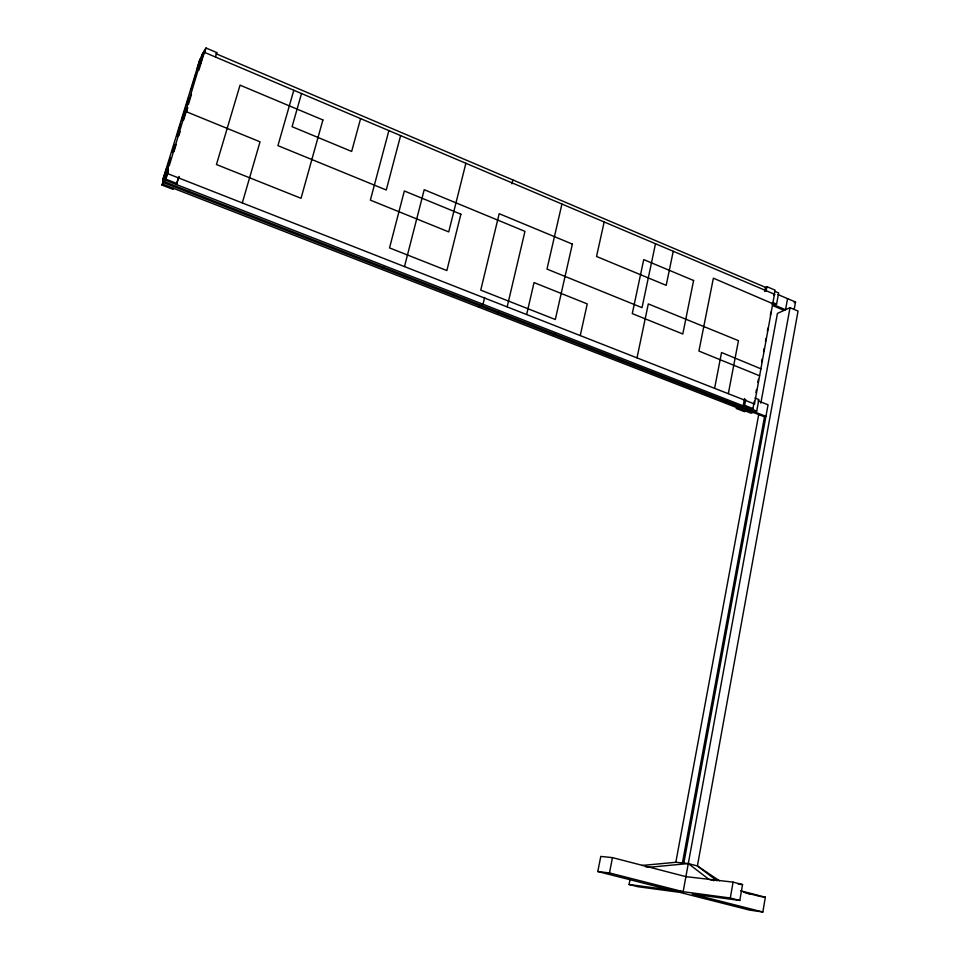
<?xml version="1.0" encoding="UTF-8"?>
<svg xmlns="http://www.w3.org/2000/svg" width="960" height="960" viewBox="0 0 960 960"><rect width="100%" height="100%" fill="white"/><g stroke="black" fill="none" stroke-linecap="round" stroke-linejoin="round"><path stroke-width="1.44" d="M630.168 878.832L629.088 884.496L637.824 886.704L679.74 892.356L749.58 910.104L762.84 912L765.348 897.192L740.676 890.808M762.84 912L692.292 894.048L739.8 900.444L742.548 884.592L733.08 882.132L685.908 876.636L612.468 857.628L600.78 856.416L597.792 871.524L670.68 890.052M739.8 900.444L730.296 898.008L733.08 882.132M717.036 880.848L697.392 865.956L798.048 311.076L790.02 307.692L683.148 891.708L609.468 872.952L597.792 871.524M794.28 308.94L795.54 302.016L777.912 294.54M641.88 865.476L675.828 862.296L758.64 414.936M760.824 403.164L777.444 313.404L790.02 307.692M682.416 862.968L764.508 416.832L765.936 416.328L164.232 181.644L168.168 168.792L166.524 171.276M683.832 863.112L768.048 404.784L758.004 400.836M787.56 298.632L785.52 309.732L771.852 303.972M751.524 409.104L752.94 408.588L754.308 401.268M755.94 392.496L756.48 389.568M757.848 382.26L758.388 379.332M761.664 361.788L762.204 358.86M763.572 351.552L764.112 348.624M765.48 341.316L766.02 338.388M767.388 331.068L767.928 328.152M770.388 314.988L770.928 312.06M774.204 294.516L775.02 290.124L766.92 286.668L765.504 287.352L216.072 53.748L216.792 52.584L206.016 48L201.816 54.996L196.992 70.716M753.444 404.46L754.488 403.992L774.468 294.228L205.116 52.632L203.4 53.364L200.22 64.548M754.596 411.9L756.708 411.132L758.868 399.54L754.992 398.016M774.456 305.076L776.58 304.092L778.656 292.944L774.864 291.336M744.564 398.592L743.196 405.852L744.612 405.324L752.94 408.588M764.724 291.54L765.504 287.352M744.612 405.324L745.704 399.468M766.092 291.072L766.92 286.668M728.34 393.54L738.456 340.656L648.312 303.912L637.032 357.732M714.624 388.164L721.548 352.524L760.908 368.808M609.468 872.952L612.468 857.628M673.248 251.268L666.192 285.348L596.532 256.476L604.164 221.964M655.488 243.744L642.036 307.668L546.984 269.088L561.924 204.036M580.272 335.46L587.244 303.912L534.036 282.576L526.668 314.436M507.192 306.792L524.952 231.348L424.212 189.708L404.508 266.52M484.62 297.468L483 304.26L481.356 305.328M511.908 183.828L512.844 179.928M465.876 163.272L448.728 231.9L370.368 200.136L388.884 130.608M400.608 135.588L386.268 189.996L277.932 145.644L293.808 90.264M360.6 118.608L351.66 151.44L292.08 126.696L301.524 93.54M242.304 202.908L260.028 141.816L186.96 111.972L185.676 111.96L185.112 113.868M178.524 177.372L176.352 184.524L179.184 176.424M215.496 56.856L216.792 52.584M163.632 180.432L162.84 179.664L200.076 58.884L197.34 68.028L198.768 67.968M173.676 188.4L173.004 189.36L161.952 185.052L170.28 157.896M172.032 152.184L174.216 145.044M176.844 136.464L180.792 123.6M181.668 120.744L185.604 107.88M186.48 105.024L188.676 97.872M191.304 89.304L196.116 73.584M167.832 167.016L162.6 184.08L751.08 413.184L753.18 412.416M173.064 149.952L174.372 145.692M182.64 118.68L183.516 115.836M197.88 68.928L202.512 53.844M167.508 169.788L163.572 182.628L764.508 416.832M169.392 165.228L203.556 52.104M204.252 50.928L200.496 63.216L198.756 66.084M168.276 170.148L165.216 180.168L756.708 411.132M173.976 151.56L176.16 144.408M178.788 135.828L180.096 131.544M183.6 120.108L187.536 107.244M188.412 104.376L191.472 94.368M198.912 70.068L201.108 62.916M201.54 61.488L205.308 49.176M161.952 185.052L165.876 179.184L168.492 170.628M186.384 112.164L187.692 107.892M204.276 53.7L206.016 48M162.84 179.664L166.512 168.72L168.06 168.24M188.46 192.324L189.156 191.364M169.08 164.688L166.344 174.36L168.048 173.784L754.488 403.992M774.864 294.636L773.808 295.224M773.016 303.804L713.376 278.184L698.916 351.06L759.612 375.792M383.112 268.188L384.072 267.396M404.232 276.42L405.228 275.64M453.264 295.524L454.32 294.792M462.9 299.28L463.968 298.548M478.632 307.116L480.264 306.048M497.46 312.756L498.576 312.048M506.892 316.428L508.02 315.732M553.476 334.584L554.652 333.924M572.856 342.132L574.068 341.496M794.112 302.676L795.54 302.016M726.132 401.88L727.512 401.34M734.496 405.132L735.888 404.604M737.628 407.952L736.236 408.468L744.528 411.684L745.92 411.18M675.828 862.296L688.296 863.568L697.392 865.956L719.472 880.764M645.516 866.772L649.548 867.228L688.296 863.568L708.9 879.312L714.204 880.692M738.252 884.088L742.548 884.592M760.596 896.58L765.348 897.192M629.088 884.496L730.296 898.008M743.244 892.092L759.156 896.208M746.1 893.028L750.432 894.144M183.732 117.096L182.448 117.084L181.908 118.968M165.876 179.184L177.024 183.54M773.052 305.724L784.104 310.38M772.788 302.484L776.58 304.092M200.388 60.456L199.644 59.604M772.404 302.76A1.56 0.72 -65.6 0 1 772.308 303.132M693.6 280.5L682.8 333.996L632.28 313.62L643.728 259.608L693.6 280.5M572.364 244.08L555.312 319.5L480.744 290.136L499.176 213.696L572.364 244.08M460.872 214.2L446.868 270.564L389.532 247.896L404.34 190.968L460.872 214.2M322.908 119.964L301.032 198.288L216.444 164.544L240.048 85.152L322.908 119.964"/></g></svg>
